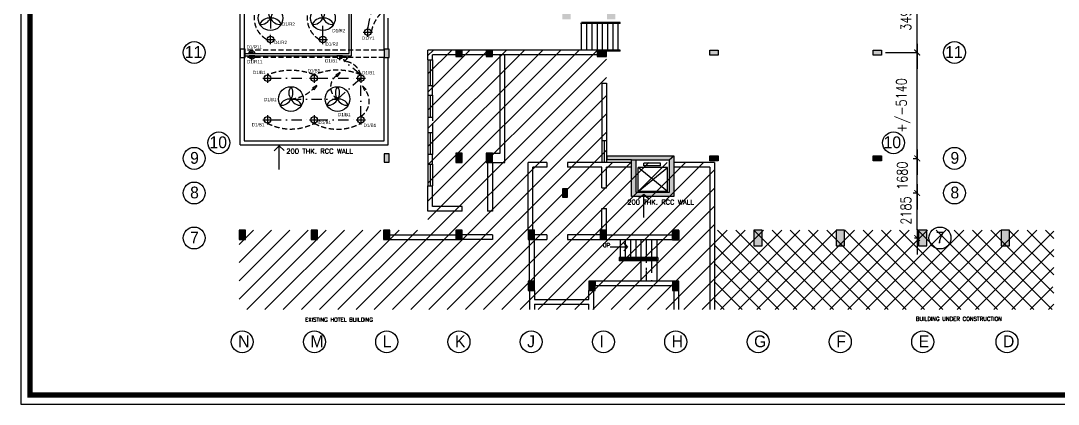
# Model space of a CAD drawing. Extents: x -8365922 to -3890057, y 2226679 to 4874943.
# Drawn here: x -3965747 to -3915413, y 2411121 to 2429740 of the extents above; entities that cross this region are included whole.
import ezdxf

# ---------------------------------------------------------------- set-up
doc = ezdxf.new("R2010")
doc.units = 0
doc.header["$LTSCALE"] = 1000
doc.header["$MEASUREMENT"] = 0
doc.header["$PDMODE"] = 34
doc.linetypes.add('DASHDOT', pattern=[1, 0.5, -0.25, 0, -0.25])
doc.linetypes.add('HIDDEN', pattern=[0.375, 0.25, -0.125])
doc.layers.get('0').update_dxf_attribs({"linetype": 'CONTINUOUS'})
doc.layers.get('DEFPOINTS').update_dxf_attribs({"linetype": 'CONTINUOUS'})
for name, color, linetype in [('A-ANNO-DIMS', 2, 'CONTINUOUS'), ('A-ANNO-NOTE', 2, 'CONTINUOUS'), ('A-FLOOR-HRAIL', 16, 'CONTINUOUS'), ('A-FLOOR-STRS', 2, 'CONTINUOUS'), ('A-GLAZ', 4, 'CONTINUOUS'), ('A-GLAZ-SILL', 1, 'CONTINUOUS'), ('A-HATCH', 252, 'CONTINUOUS'), ('A-WALL-FULL', 6, 'CONTINUOUS'), ('AR-SHADE-253', 253, 'CONTINUOUS'), ('BEAM', 3, 'HIDDEN'), ('CKT', 3, 'CONTINUOUS'), ('CON', 5, 'DASHDOT'), ('ELECT', 4, 'CONTINUOUS'), ('HATCH', 220, 'CONTINUOUS'), ('LIGHT', 4, 'CONTINUOUS'), ('LOOP', 6, 'HIDDEN'), ('POWER', 4, 'CONTINUOUS'), ('S-COLS', 2, 'CONTINUOUS'), ('S-WALL', 2, 'CONTINUOUS'), ('TITLE', 171, 'CONTINUOUS'), ('TITLE_LINE', 170, 'CONTINUOUS')]:
    doc.layers.add(name, color=color, linetype=linetype)
doc.styles.add('MTEXT', font='', dxfattribs={"height": 250})
doc.styles.add('ROMANS', font='ROMANS.SHX', dxfattribs={"width": 0.8})
doc.styles.add('SIMPLEX', font='SIMPLEX')
doc.styles.get('MTEXT').set_extended_font_data('Futura Lt BT')
doc.dimstyles.new('COPY_OF_DIM2001', dxfattribs={"dimscale": 100, "dimtxt": 5, "dimasz": 4, "dimexe": 0.25, "dimexo": 2, "dimgap": 3, "dimtad": 1, "dimdec": 0, "dimlfac": -1, "dimzin": 3, "dimtxsty": 'ROMANS', "dimblk1": 'DIMTICK', "dimblk2": 'DIMTICK', "dimsah": 1, "dimcen": 0, "dimdle": 0.125, "dimclrd": 1, "dimclre": 1, "dimaunit": 1, "dimazin": 3, "dimtfac": 1.333333, "dimtdec": 0, "dimtmove": 0, "dimatfit": 3, "dimtolj": 1, "dimtzin": 3})

# ---------------------------------------------------------------- blocks, each defined once
blk = doc.blocks.new('DIMTICK')
blk.add_line((-1.06, 0), (2, 0))
at = {"const_width": 0.125}
blk.add_lwpolyline([(-0.35, -0.35), (0.35, 0.35)], dxfattribs=at)
blk = doc.blocks.new('*D20')
at = {"layer": 'A-ANNO-DIMS', "color": 1}
for p, q in [((-3922389, 2421377), (-3922280, 2421377)), ((-3922255, 2419593), (-3922255, 2420977)), ((-3922389, 2419193), (-3922280, 2419193))]:
    blk.add_line(p, q, dxfattribs=at)
at = {"layer": 'DEFPOINTS', "color": 0}
for p in [(-3922255, 2421377), (-3922189, 2421377), (-3922189, 2419193)]:
    blk.add_point(p, dxfattribs=at)
at = {"layer": 'A-ANNO-DIMS', "color": 1, "xscale": 400, "yscale": 400, "zscale": 400}
for p, rotation in [((-3922255, 2421377), 90), ((-3922255, 2419193), 270)]:
    blk.add_blockref('DIMTICK', p, dxfattribs=dict(at, rotation=rotation))
at = {"layer": 'A-ANNO-DIMS', "color": 0, "insert": (-3922805, 2420524), "char_height": 500, "attachment_point": 5, "rotation": 90, "style": 'ROMANS'}
blk.add_mtext('\\A1;2185', dxfattribs=at)
blk = doc.blocks.new('*D21')
at = {"layer": 'A-ANNO-DIMS', "color": 1}
for p, q in [((-3922455, 2423057), (-3922280, 2423057)), ((-3922255, 2421777), (-3922255, 2422657)), ((-3922455, 2421377), (-3922280, 2421377))]:
    blk.add_line(p, q, dxfattribs=at)
at = {"layer": 'DEFPOINTS', "color": 0}
for p in [(-3922255, 2423057), (-3922255, 2423057), (-3922255, 2421377)]:
    blk.add_point(p, dxfattribs=at)
at = {"layer": 'A-ANNO-DIMS', "color": 1, "xscale": 400, "yscale": 400, "zscale": 400}
for p, rotation in [((-3922255, 2423057), 90), ((-3922255, 2421377), 270)]:
    blk.add_blockref('DIMTICK', p, dxfattribs=dict(at, rotation=rotation))
at = {"layer": 'A-ANNO-DIMS', "color": 0, "insert": (-3922980, 2422217), "char_height": 500, "attachment_point": 5, "rotation": 90, "style": 'ROMANS'}
blk.add_mtext('\\A1;1680', dxfattribs=at)
blk = doc.blocks.new('*D6')
at = {"layer": 'A-ANNO-DIMS', "color": 1}
for p, q in [((-3923787, 2428198), (-3922230, 2428198)), ((-3922255, 2423457), (-3922255, 2427798)), ((-3922455, 2423057), (-3922280, 2423057))]:
    blk.add_line(p, q, dxfattribs=at)
at = {"layer": 'DEFPOINTS', "color": 0}
for p in [(-3923987, 2428198), (-3922255, 2428198), (-3922255, 2423057)]:
    blk.add_point(p, dxfattribs=at)
at = {"layer": 'A-ANNO-DIMS', "color": 1, "xscale": 400, "yscale": 400, "zscale": 400}
for p, rotation in [((-3922255, 2428198), 90), ((-3922255, 2423057), 270)]:
    blk.add_blockref('DIMTICK', p, dxfattribs=dict(at, rotation=rotation))
at = {"layer": 'A-ANNO-DIMS', "color": 0, "insert": (-3922936, 2425628), "char_height": 500, "attachment_point": 5, "rotation": 90, "style": 'ROMANS'}
blk.add_mtext('\\A1;+/-5140', dxfattribs=at)
blk = doc.blocks.new('*D22')
at = {"layer": 'A-ANNO-DIMS', "color": 1}
for p, q in [((-3923787, 2431688), (-3922230, 2431688)), ((-3922255, 2428598), (-3922255, 2431288)), ((-3923787, 2428198), (-3922230, 2428198))]:
    blk.add_line(p, q, dxfattribs=at)
at = {"layer": 'DEFPOINTS', "color": 0}
for p in [(-3923987, 2431688), (-3922255, 2431688), (-3923987, 2428198)]:
    blk.add_point(p, dxfattribs=at)
at = {"layer": 'A-ANNO-DIMS', "color": 1, "xscale": 400, "yscale": 400, "zscale": 400}
for p, rotation in [((-3922255, 2431688), 90), ((-3922255, 2428198), 270)]:
    blk.add_blockref('DIMTICK', p, dxfattribs=dict(at, rotation=rotation))
at = {"layer": 'A-ANNO-DIMS', "color": 0, "insert": (-3922805, 2429943), "char_height": 500, "attachment_point": 5, "rotation": 90, "style": 'ROMANS'}
blk.add_mtext('\\A1;3490', dxfattribs=at)
blk = doc.blocks.new('FAN')
at = {"layer": 'LIGHT'}
blk.add_circle((0, 0), 600, dxfattribs=at)
for centre, start, end in [((410, 300), 143.8105, 216.1895), ((-410, 300), 323.8105, 36.1895), ((-55, -505), 83.8105, 156.1895), ((-465, 205), 263.8105, 336.1895), ((55, -505), 23.8105, 96.1895), ((465, 205), 203.8105, 276.1895)]:
    blk.add_arc(centre, 508, start, end, dxfattribs=at)
blk = doc.blocks.new('2X36')
at = {"layer": 'LIGHT'}
for p, q in [((-226, 0), (226, 0)), ((0, -226), (0, 226))]:
    blk.add_line(p, q, dxfattribs=at)
blk.add_circle((0, 0), 162, dxfattribs=at)
blk = doc.blocks.new('118')
at = {"layer": 'LIGHT'}
for p, q in [((-226, 0), (226, 0)), ((0, -226), (0, 226))]:
    blk.add_line(p, q, dxfattribs=at)
blk.add_circle((0, 0), 162, dxfattribs=at)
blk = doc.blocks.new('SW')
at = {"layer": 'LIGHT'}
for p, q in [((0, 100), (122, 264)), ((122, 264), (161, 149))]:
    blk.add_line(p, q, dxfattribs=at)
blk.add_circle((0, 50), 50, dxfattribs=at)
blk = doc.blocks.new('A')
at = {"layer": 'LOOP'}
for p, q in [((-217, 0), (27, 49)), ((-217, 0), (27, -49)), ((27, 49), (0, 0)), ((27, -49), (0, 0))]:
    blk.add_line(p, q, dxfattribs=at)
blk = doc.blocks.new('5')
at = {"layer": 'POWER'}
for p, q in [((-140, 0), (140, 0)), ((0, 202), (0, 0))]:
    blk.add_line(p, q, dxfattribs=at)
blk.add_arc((0, 0), 140, 0, 180, dxfattribs=at)
blk = doc.blocks.new('15')
at = {"layer": 'POWER'}
for p, q in [((-140, 0), (140, 0)), ((0, 202), (0, 0))]:
    blk.add_line(p, q, dxfattribs=at)
for radius in [140, 72]:
    blk.add_arc((0, 0), radius, 0, 180, dxfattribs=at)

msp = doc.modelspace()

# ---------------------------------------------------------------- hatches: boundary and pattern name
at = {"layer": 'AR-SHADE-253'}
h = msp.add_hatch(color=256, dxfattribs=at)
h.paths.add_polyline_path([(-3934064.2, 2423182), (-3936114.2, 2423182), (-3937297.1, 2423182), (-3937297.1, 2422982), (-3936114.2, 2422982), (-3935889.2, 2422982), (-3934289.2, 2422982)])
h.paths.add_polyline_path([(-3935889.2, 2422982), (-3936114.2, 2422982), (-3936114.2, 2421207), (-3935635.5, 2421207), (-3935522.5, 2421304), (-3935408.7, 2421207), (-3934064.2, 2421207), (-3934064.2, 2423182), (-3934289.2, 2422982), (-3934289.2, 2421407), (-3935889.2, 2421407)])
at = {"layer": 'HATCH'}
h = msp.add_hatch(color=256, dxfattribs=at)
h.paths.add_polyline_path([(-3923987.1, 2428313.4), (-3924387.1, 2428313.4), (-3924387.1, 2428063.4), (-3924291.9, 2428063.4), (-3923987.1, 2428063.4)])
h.paths.add_polyline_path([(-3931919.2, 2428313.4), (-3932319.2, 2428313.4), (-3932319.2, 2428063.4), (-3932224, 2428063.4), (-3931919.2, 2428063.4)])
h.paths.add_polyline_path([(-3936897.1, 2430063.4), (-3937297.1, 2430063.4), (-3937297.1, 2429813.4), (-3936992.3, 2429813.4), (-3936897.1, 2429813.4)])
h.paths.add_polyline_path([(-3939069.2, 2430063.4), (-3939469.2, 2430063.4), (-3939469.2, 2429813.4), (-3939164.4, 2429813.4), (-3939069.2, 2429813.4)])
h = msp.add_hatch(dxfattribs=at)
h.set_pattern_fill('ANSI31', color=256, scale=5000, style=0)
h.set_pattern_definition([(45, (57253, 229964), (-441.94174, 441.94174), [])])
edge = h.paths.add_edge_path()
edge.add_line((-3955155.2, 2419119.8), (-3955155.2, 2415719.5))
edge.add_line((-3955155.2, 2415719.5), (-3915626.5, 2415719.5))
edge.add_line((-3915626.5, 2415719.5), (-3915626.5, 2416769.5))
edge.add_line((-3915626.5, 2416769.5), (-3915732, 2416871))
edge.add_line((-3915732, 2416871), (-3915538.5, 2416976.5))
edge.add_line((-3915538.5, 2416976.5), (-3915626.5, 2417058.5))
edge.add_line((-3915626.5, 2417058.5), (-3915620.5, 2419577))
edge.add_line((-3915620.5, 2419577), (-3932089.2, 2419577))
edge.add_line((-3932089.2, 2419577), (-3932089.2, 2422858.4))
edge.add_line((-3932089.2, 2422858.4), (-3937325.8, 2422858.4))
edge.add_line((-3937325.8, 2422858.4), (-3937323, 2428313.4))
edge.add_line((-3937323, 2428313.4), (-3945991.4, 2428313.4))
edge.add_line((-3945991.4, 2428313.4), (-3945992, 2419577))
edge.add_line((-3945992, 2419577), (-3955155.2, 2419577))
h = msp.add_hatch(color=256, dxfattribs=at)
h.paths.add_polyline_path([(-3947867.4, 2428265.8), (-3947867.4, 2428361), (-3948117.4, 2428361), (-3948117.4, 2427961), (-3947867.4, 2427961)])
h.paths.add_polyline_path([(-3947867.4, 2423183), (-3947867.4, 2423278.2), (-3948117.4, 2423278.2), (-3948117.4, 2422878.2), (-3947867.4, 2422878.2)])
for points in [[(-3931919.2, 2423182), (-3932319.2, 2423182), (-3932319.2, 2422932), (-3932224, 2422932), (-3931919.2, 2422932)], [(-3923987.1, 2423182), (-3924387.1, 2423182), (-3924387.1, 2422932), (-3924291.9, 2422932), (-3923987.1, 2422932)], [(-3939219.2, 2421481.8), (-3939219.2, 2421577), (-3939469.2, 2421577), (-3939469.2, 2421177), (-3939219.2, 2421177)]]:
    msp.add_hatch(color=256, dxfattribs=at).paths.add_polyline_path(points)
h = msp.add_hatch(dxfattribs=at)
h.set_pattern_fill('ANSI31', color=256, scale=5000, angle=90, style=0)
h.set_pattern_definition([(135, (57253, 229964), (-441.94174, -441.94174), [])])
h.paths.add_polyline_path([(-3932089.2, 2419577), (-3915620.5, 2419577), (-3915626.5, 2415719.5), (-3932089.2, 2415719.5)])

# ---------------------------------------------------------------- linework, layer by layer
at = {"layer": 'A-ANNO-NOTE'}
for points in [[(-3953203.5, 2422512.5), (-3953203.5, 2422512.5), (-3953203.5, 2423670.5), (-3952969.5, 2423436), (-3953203.5, 2423670.5), (-3953451.5, 2423422.5)], [(-3935522.5, 2420181), (-3935522.5, 2420181), (-3935522.5, 2421304), (-3935288.5, 2421104.5), (-3935522.5, 2421304), (-3935770.5, 2421091)], [(-3936304.7, 2418754.8), (-3936472.6, 2418945), (-3936304.7, 2418754.8), (-3936483.8, 2418575.8), (-3936304.7, 2418754.8), (-3937155.4, 2418754.8)]]:
    msp.add_lwpolyline(points, dxfattribs=at)
for centre in [(-3957332.8, 2428198.4), (-3920446, 2428198.4), (-3956137, 2423814.5), (-3923406.5, 2423814.5), (-3957332.8, 2423057), (-3920446, 2423057), (-3957332.8, 2421377), (-3920446, 2421377), (-3957332.8, 2419193.4), (-3921151, 2419193.4), (-3955002.8, 2414150.4), (-3951497.6, 2414150.4), (-3947992.4, 2414150.4), (-3944487.2, 2414150.4), (-3940982, 2414150.4), (-3937476.8, 2414150.4), (-3933971.6, 2414150.4), (-3929971.6, 2414150.4), (-3925987.1, 2414150.4), (-3921987.1, 2414150.4), (-3917898.7, 2414150.4)]:
    msp.add_circle(centre, 532.7, dxfattribs=at)
at = {"layer": 'A-FLOOR-HRAIL'}
for p, q in [((-3936661.9, 2429650.3), (-3938535.6, 2429650.3)), ((-3936661.9, 2429600.3), (-3936661.9, 2429650.3)), ((-3936661.9, 2429600.3), (-3938585.6, 2429600.3)), ((-3936661.9, 2428313.4), (-3937323, 2428313.4)), ((-3936661.9, 2428263.4), (-3937323, 2428263.4)), ((-3936661.9, 2428263.4), (-3936661.9, 2428313.4)), ((-3936722.1, 2418243.5), (-3936722.1, 2418091.1)), ((-3934842.5, 2418243.5), (-3936722.1, 2418243.5)), ((-3934842.5, 2418091.1), (-3936722.1, 2418091.1)), ((-3934892.5, 2418193.5), (-3936672.1, 2418193.5)), ((-3936672.1, 2418193.5), (-3936672.1, 2418141.1)), ((-3934892.5, 2418141.1), (-3936672.1, 2418141.1)), ((-3934892.5, 2418193.5), (-3934892.5, 2418141.1)), ((-3934842.5, 2418243.5), (-3934842.5, 2418091.1))]:
    msp.add_line(p, q, dxfattribs=at)
at = {"layer": 'A-FLOOR-STRS'}
for p, q in [((-3938534.8, 2428313.4), (-3938534.8, 2429600.3)), ((-3938280.8, 2428313.4), (-3938280.8, 2429600.3)), ((-3938026.8, 2428313.4), (-3938026.8, 2429600.3)), ((-3937772.8, 2428313.4), (-3937772.8, 2429600.3)), ((-3937518.8, 2428313.4), (-3937518.8, 2429600.3)), ((-3937264.8, 2428313.4), (-3937264.8, 2429600.3)), ((-3937010.8, 2428313.4), (-3937010.8, 2429600.3)), ((-3936756.8, 2428313.4), (-3936756.8, 2429600.3)), ((-3935795, 2421448.6), (-3935795, 2422622.4)), ((-3934374.8, 2422622.4), (-3935795, 2422622.4)), ((-3934374.8, 2421448.6), (-3935795, 2422622.4)), ((-3935795, 2421448.6), (-3934374.8, 2422622.4)), ((-3934701.2, 2422825.6), (-3935515.6, 2422825.6)), ((-3935515.6, 2422698.6), (-3935515.6, 2422825.6)), ((-3934701.2, 2422698.6), (-3935515.6, 2422698.6)), ((-3934701.2, 2422698.6), (-3934701.2, 2422825.6)), ((-3934374.8, 2421448.6), (-3934374.8, 2422622.4)), ((-3934374.8, 2421448.6), (-3935795, 2421448.6)), ((-3936671.3, 2419119.8), (-3936671.3, 2418243.5)), ((-3936417.3, 2419119.8), (-3936417.3, 2418243.5)), ((-3936163.3, 2419119.8), (-3936163.3, 2418243.5)), ((-3935909.3, 2419119.8), (-3935909.3, 2418243.5)), ((-3935655.3, 2419119.8), (-3935655.3, 2418243.5)), ((-3935401.3, 2419119.8), (-3935401.3, 2418243.5)), ((-3935147.3, 2419119.8), (-3935147.3, 2418243.5)), ((-3934893.3, 2419119.8), (-3934893.3, 2418243.5)), ((-3935655.3, 2418091.1), (-3935655.3, 2417092.8)), ((-3935401.3, 2418091.1), (-3935401.3, 2417979.8)), ((-3935147.3, 2418091.1), (-3935147.3, 2417498.9)), ((-3934893.3, 2418091.1), (-3934893.3, 2417092.8)), ((-3935401.3, 2417747.3), (-3935401.3, 2417623.6)), ((-3935401.3, 2417600.6), (-3935401.3, 2417092.8)), ((-3935147.3, 2417144.4), (-3935147.3, 2417092.8))]:
    msp.add_line(p, q, dxfattribs=at)
at = {"layer": 'A-GLAZ'}
for p, q in [((-3945884.8, 2427847.1), (-3945884.8, 2426578.3)), ((-3945884.8, 2426121.1), (-3945884.8, 2425054.3)), ((-3945884.8, 2424308.4), (-3945884.8, 2423241.6)), ((-3937446.4, 2423925.2), (-3937446.4, 2422858.4)), ((-3945884.8, 2422784.4), (-3945884.8, 2421717.6))]:
    msp.add_line(p, q, dxfattribs=at)
at = {"layer": 'A-GLAZ-SILL'}
for p, q in [((-3945992.8, 2427847.1), (-3945992.8, 2426578.3)), ((-3945764.2, 2427847.1), (-3945764.2, 2426578.3)), ((-3945992.8, 2426121.1), (-3945992.8, 2425054.3)), ((-3945764.2, 2426121.1), (-3945764.2, 2425054.3)), ((-3945992.8, 2424308.4), (-3945992.8, 2423241.6)), ((-3945764.2, 2424308.4), (-3945764.2, 2423241.6)), ((-3937554.4, 2423925.2), (-3937554.4, 2422858.4)), ((-3937325.8, 2423925.2), (-3937325.8, 2422858.4)), ((-3945992.8, 2422784.4), (-3945992.8, 2421717.6)), ((-3945764.2, 2422784.4), (-3945764.2, 2421717.6))]:
    msp.add_line(p, q, dxfattribs=at)
at = {"layer": 'A-HATCH'}
for points in [[(-3944337.4, 2428008.6), (-3944337.4, 2428313.4), (-3944639.6, 2428313.4), (-3944639.6, 2428008.6)], [(-3942864.4, 2428008.6), (-3942864.4, 2428313.4), (-3943166.6, 2428313.4), (-3943166.6, 2428008.6)], [(-3937323, 2428008.6), (-3937323, 2428313.4), (-3937780.2, 2428313.4), (-3937780.2, 2428008.6)], [(-3944334.8, 2423306.8), (-3944639.6, 2423306.8), (-3944639.6, 2422849.6), (-3944334.8, 2422849.6)], [(-3942864.4, 2423306.8), (-3943169.2, 2423306.8), (-3943169.2, 2422849.6), (-3942864.4, 2422849.6)], [(-3955155.2, 2419119.8), (-3954850.4, 2419119.8), (-3954850.4, 2419577), (-3955155.2, 2419577)], [(-3951650, 2419119.8), (-3951345.2, 2419119.8), (-3951345.2, 2419577), (-3951650, 2419577)], [(-3948144.8, 2419119.8), (-3947840, 2419119.8), (-3947840, 2419577), (-3948144.8, 2419577)], [(-3948144.8, 2419119.8), (-3947840, 2419119.8), (-3947840, 2419577), (-3948144.8, 2419577)], [(-3944639.6, 2419119.8), (-3944334.8, 2419119.8), (-3944334.8, 2419577), (-3944639.6, 2419577)], [(-3944639.6, 2419119.8), (-3944334.8, 2419119.8), (-3944334.8, 2419577), (-3944639.6, 2419577)], [(-3941134.4, 2419119.8), (-3940829.6, 2419119.8), (-3940829.6, 2419577), (-3941134.4, 2419577)], [(-3941134.4, 2419119.8), (-3940829.6, 2419119.8), (-3940829.6, 2419577), (-3941134.4, 2419577)], [(-3937629.2, 2419119.8), (-3937324.4, 2419119.8), (-3937324.4, 2419577), (-3937629.2, 2419577)], [(-3934124, 2419119.8), (-3933819.2, 2419119.8), (-3933819.2, 2419577), (-3934124, 2419577)], [(-3934124, 2419119.8), (-3933819.2, 2419119.8), (-3933819.2, 2419577), (-3934124, 2419577)], [(-3930174, 2418809.8), (-3929769.2, 2418809.8), (-3929769.2, 2419577), (-3930174, 2419577)], [(-3926189.5, 2418809.8), (-3925784.7, 2418809.8), (-3925784.7, 2419577), (-3926189.5, 2419577)], [(-3922189.5, 2418809.8), (-3921784.7, 2418809.8), (-3921784.7, 2419577), (-3922189.5, 2419577)], [(-3918189.5, 2418809.8), (-3917784.7, 2418809.8), (-3917784.7, 2419577), (-3918189.5, 2419577)], [(-3934124, 2419550.2), (-3933819.2, 2419550.2), (-3933819.2, 2419093), (-3934124, 2419093)], [(-3941134.4, 2416635.6), (-3940829.6, 2416635.6), (-3940829.6, 2417092.8), (-3941134.4, 2417092.8)], [(-3938178.8, 2416635.6), (-3937874, 2416635.6), (-3937874, 2417092.8), (-3938178.8, 2417092.8)], [(-3934124, 2416635.6), (-3933819.2, 2416635.6), (-3933819.2, 2417092.8), (-3934124, 2417092.8)]]:
    msp.add_lwpolyline(points, close=True, dxfattribs=at)
for points in [[(-3944337.4, 2428313.4), (-3944337.4, 2428008.6), (-3944639.6, 2428313.4), (-3944639.6, 2428008.6)], [(-3942864.4, 2428313.4), (-3942864.4, 2428008.6), (-3943166.6, 2428313.4), (-3943166.6, 2428008.6)], [(-3937323, 2428313.4), (-3937323, 2428008.6), (-3937780.2, 2428313.4), (-3937780.2, 2428008.6)], [(-3944639.6, 2423306.8), (-3944334.8, 2423306.8), (-3944639.6, 2422849.6), (-3944334.8, 2422849.6)], [(-3943169.2, 2423306.8), (-3942864.4, 2423306.8), (-3943169.2, 2422849.6), (-3942864.4, 2422849.6)], [(-3954850.4, 2419119.8), (-3955155.2, 2419119.8), (-3954850.4, 2419577), (-3955155.2, 2419577)], [(-3951345.2, 2419119.8), (-3951650, 2419119.8), (-3951345.2, 2419577), (-3951650, 2419577)], [(-3947840, 2419119.8), (-3948144.8, 2419119.8), (-3947840, 2419577), (-3948144.8, 2419577)], [(-3947840, 2419119.8), (-3948144.8, 2419119.8), (-3947840, 2419577), (-3948144.8, 2419577)], [(-3944334.8, 2419119.8), (-3944639.6, 2419119.8), (-3944334.8, 2419577), (-3944639.6, 2419577)], [(-3944334.8, 2419119.8), (-3944639.6, 2419119.8), (-3944334.8, 2419577), (-3944639.6, 2419577)], [(-3940829.6, 2419119.8), (-3941134.4, 2419119.8), (-3940829.6, 2419577), (-3941134.4, 2419577)], [(-3940829.6, 2419119.8), (-3941134.4, 2419119.8), (-3940829.6, 2419577), (-3941134.4, 2419577)], [(-3937324.4, 2419119.8), (-3937629.2, 2419119.8), (-3937324.4, 2419577), (-3937629.2, 2419577)], [(-3933819.2, 2419119.8), (-3934124, 2419119.8), (-3933819.2, 2419577), (-3934124, 2419577)], [(-3933819.2, 2419119.8), (-3934124, 2419119.8), (-3933819.2, 2419577), (-3934124, 2419577)], [(-3929769.2, 2418809.8), (-3930174, 2418809.8), (-3929769.2, 2419577), (-3930174, 2419577)], [(-3925784.7, 2418809.8), (-3926189.5, 2418809.8), (-3925784.7, 2419577), (-3926189.5, 2419577)], [(-3921784.7, 2418809.8), (-3922189.5, 2418809.8), (-3921784.7, 2419577), (-3922189.5, 2419577)], [(-3917784.7, 2418809.8), (-3918189.5, 2418809.8), (-3917784.7, 2419577), (-3918189.5, 2419577)], [(-3933819.2, 2419550.2), (-3934124, 2419550.2), (-3933819.2, 2419093), (-3934124, 2419093)], [(-3940829.6, 2416635.6), (-3941134.4, 2416635.6), (-3940829.6, 2417092.8), (-3941134.4, 2417092.8)], [(-3937874, 2416635.6), (-3938178.8, 2416635.6), (-3937874, 2417092.8), (-3938178.8, 2417092.8)], [(-3933819.2, 2416635.6), (-3934124, 2416635.6), (-3933819.2, 2417092.8), (-3934124, 2417092.8)]]:
    msp.add_solid(points, dxfattribs=at)
at = {"layer": 'A-WALL-FULL'}
for p, q in [((-3949814.7, 2428144.5), (-3949814.7, 2431419.5)), ((-3949699.7, 2428029.5), (-3949699.7, 2431634.5)), ((-3954875.3, 2428144.5), (-3949814.7, 2428144.5)), ((-3945991.4, 2427847.1), (-3945991.4, 2428313.4)), ((-3944639.6, 2428313.4), (-3945991.4, 2428313.4)), ((-3943166.6, 2428313.4), (-3944337.4, 2428313.4)), ((-3937780.2, 2428313.4), (-3942864.4, 2428313.4)), ((-3954875.3, 2428029.5), (-3949699.7, 2428029.5)), ((-3945991.4, 2427847.1), (-3945762.8, 2427847.1)), ((-3945762.8, 2427847.1), (-3945762.8, 2428083.4)), ((-3944639.6, 2428083.4), (-3945762.8, 2428083.4)), ((-3943166.6, 2428083.4), (-3944337.4, 2428083.4)), ((-3937780.2, 2428083.4), (-3942864.4, 2428083.4)), ((-3942489.6, 2423306.8), (-3942489.6, 2428083.4)), ((-3942259.6, 2422849.6), (-3942259.6, 2428083.4)), ((-3937551.6, 2426708.2), (-3937551.6, 2423925.2)), ((-3937551.6, 2426708.2), (-3937323, 2426708.2)), ((-3937323, 2426708.2), (-3937323, 2423925.2)), ((-3945991.4, 2425054.3), (-3945761.4, 2425054.3)), ((-3945991.4, 2425054.3), (-3945991.4, 2424308.4)), ((-3945762.8, 2425054.3), (-3945762.8, 2424881.4)), ((-3945762.8, 2424766.4), (-3945762.8, 2424308.4)), ((-3945991.4, 2424308.4), (-3945762.8, 2424308.4)), ((-3937551.6, 2423925.2), (-3937323, 2423925.2)), ((-3942864.4, 2423306.8), (-3942489.6, 2423306.8)), ((-3943094.4, 2422849.6), (-3943094.4, 2420499)), ((-3942864.4, 2422849.6), (-3942864.4, 2420499)), ((-3942864.4, 2422849.6), (-3942259.6, 2422849.6)), ((-3940228.3, 2422858.4), (-3941134.4, 2422858.4)), ((-3941134.4, 2419577), (-3941134.4, 2422858.4)), ((-3940228.3, 2422628.4), (-3940904.4, 2422628.4)), ((-3940904.4, 2419577), (-3940904.4, 2422628.4)), ((-3940228.3, 2422858.4), (-3940228.3, 2422628.4)), ((-3936114.2, 2422858.4), (-3939228.3, 2422858.4)), ((-3939228.3, 2422858.4), (-3939228.3, 2422628.4)), ((-3937554.4, 2422628.4), (-3939228.3, 2422628.4)), ((-3937554.4, 2421631.7), (-3937554.4, 2422628.4)), ((-3936114.2, 2422628.4), (-3937324.4, 2422628.4)), ((-3937324.4, 2421631.7), (-3937324.4, 2422628.4)), ((-3932089.2, 2422858.4), (-3934064.2, 2422858.4)), ((-3932319.2, 2422628.4), (-3934064.2, 2422628.4)), ((-3932319.2, 2422628.4), (-3932319.2, 2415719.5)), ((-3932089.2, 2422858.4), (-3932089.2, 2415719.5)), ((-3945991.4, 2420499), (-3945991.4, 2421717.6)), ((-3945991.4, 2421717.6), (-3945761.4, 2421717.6)), ((-3945762.8, 2420727.6), (-3945762.8, 2421717.6)), ((-3937554.4, 2421631.7), (-3937324.4, 2421631.7)), ((-3944334.8, 2420727.6), (-3945762.8, 2420727.6)), ((-3944334.8, 2420499), (-3944334.8, 2420727.6)), ((-3937554.4, 2419577), (-3937554.4, 2420631.7)), ((-3937554.4, 2420631.7), (-3937324.4, 2420631.7)), ((-3937324.4, 2419577), (-3937324.4, 2420631.7)), ((-3944334.8, 2420499), (-3945991.4, 2420499)), ((-3942864.4, 2420499), (-3943094.4, 2420499)), ((-3940829.6, 2419577), (-3940829.6, 2419591.7)), ((-3947840, 2419348.4), (-3944639.6, 2419348.4)), ((-3947840, 2419119.8), (-3944639.6, 2419119.8)), ((-3942864.4, 2419348.4), (-3944334.8, 2419348.4)), ((-3942864.4, 2419119.8), (-3944334.8, 2419119.8)), ((-3942864.4, 2419348.4), (-3942864.4, 2419119.8)), ((-3941059.6, 2417092.8), (-3941059.6, 2419119.8)), ((-3940228.3, 2419348.4), (-3940829.6, 2419348.4)), ((-3940829.6, 2419119.8), (-3940228.3, 2419119.8)), ((-3940829.6, 2417092.8), (-3940829.6, 2419119.8)), ((-3940228.3, 2419348.4), (-3940228.3, 2419119.8)), ((-3937629.2, 2419348.4), (-3939228.3, 2419348.4)), ((-3939228.3, 2419348.4), (-3939228.3, 2419119.8)), ((-3939228.3, 2419119.8), (-3937629.2, 2419119.8)), ((-3937324.4, 2419348.4), (-3934124, 2419348.4)), ((-3937324.4, 2419119.8), (-3934124, 2419119.8)), ((-3934124, 2417092.8), (-3937874, 2417092.8)), ((-3937874, 2417092.8), (-3937874, 2416864.2)), ((-3941059.6, 2416635.6), (-3941059.6, 2415719.5)), ((-3940829.6, 2416635.6), (-3940829.6, 2416209.8)), ((-3938178.8, 2416209.8), (-3938178.8, 2416635.6)), ((-3937948.8, 2415719.5), (-3937948.8, 2416635.6)), ((-3934124, 2416864.2), (-3937874, 2416864.2)), ((-3934049.2, 2415719.5), (-3934049.2, 2416635.6)), ((-3933819.2, 2415719.5), (-3933819.2, 2416635.6)), ((-3940829.6, 2416209.8), (-3938178.8, 2416209.8)), ((-3940829.6, 2415979.8), (-3940829.6, 2415719.5)), ((-3940829.6, 2415979.8), (-3938178.8, 2415979.8)), ((-3938178.8, 2415719.5), (-3938178.8, 2415979.8))]:
    msp.add_line(p, q, dxfattribs=at)
for points in [[(-3945764.2, 2426121.1), (-3945764.2, 2426578.3), (-3945992.8, 2426578.3), (-3945992.8, 2426121.1), (-3945764.2, 2426121.1)], [(-3945764.2, 2422784.4), (-3945764.2, 2423241.6), (-3945992.8, 2423241.6), (-3945992.8, 2422784.4), (-3945764.2, 2422784.4)]]:
    msp.add_lwpolyline(points, dxfattribs=at)
at = {"layer": 'AR-SHADE-253'}
for p, q in [((-3934289.2, 2422982), (-3934064.2, 2423182)), ((-3936114.2, 2422982), (-3935889.2, 2422982))]:
    msp.add_line(p, q, dxfattribs=at)
at = {"layer": 'BEAM'}
for p, q in [((-3948117.4, 2428311), (-3954902.8, 2428311)), ((-3948117.4, 2427961), (-3954902.8, 2427961))]:
    msp.add_line(p, q, dxfattribs=at)
at = {"layer": 'CON'}
for p, q in [((-3948908.6, 2429349.7), (-3948657.8, 2430650.9)), ((-3953630.8, 2429865.2), (-3953630.8, 2428991.6)), ((-3951086.7, 2428991.6), (-3951086.7, 2429865.2)), ((-3949248.3, 2427111.8), (-3950035, 2427765.2)), ((-3953609.4, 2426949.3), (-3951672.6, 2426949.3)), ((-3951347.6, 2426949.3), (-3949410.8, 2426949.3)), ((-3950379.2, 2425937.7), (-3949248.3, 2426949.3)), ((-3949248.3, 2425088.6), (-3949248.3, 2426786.8)), ((-3952641, 2425937.7), (-3950379.2, 2425937.7)), ((-3953609.4, 2424926.1), (-3951672.6, 2424926.1)), ((-3951347.6, 2424926.1), (-3949410.8, 2424926.1))]:
    msp.add_line(p, q, dxfattribs=at)
at = {"layer": 'HATCH'}
msp.add_line((-3932089.2, 2419577), (-3932089.2, 2415719.5), dxfattribs=at)
at = {"layer": 'LOOP'}
for centre, radius, start, end in [((-3953258.5, 2429865.2), 1166, 117.29626, 242.70374), ((-3950662.8, 2429865.2), 1190.6, 119.5106, 240.4894), ((-3946925.5, 2428829), 1855.5, 79.082, 168.87002), ((-3950098.4, 2426888.5), 879, 14.72142, 85.86186), ((-3952641, 2424262), 3066, 68.35549, 111.64451), ((-3950379.2, 2424426.1), 2914.2, 67.16555, 112.83445), ((-3950044.6, 2426519.3), 670.9, 123.60928, 240.09037), ((-3952825.1, 2427774.6), 1846.1, 275.72552, 313.83682), ((-3949730.2, 2425834.1), 887.7, 302.87898, 39.2255), ((-3952641, 2426902.8), 2419.7, 242.13648, 297.86352), ((-3950379.2, 2426832.2), 2357.6, 241.33477, 298.66523)]:
    msp.add_arc(centre, radius, start, end, dxfattribs=at)
at = {"layer": 'S-COLS'}
for points in [[(-3954852.8, 2428265.8), (-3954852.8, 2428361), (-3955102.8, 2428361), (-3955102.8, 2427961), (-3954852.8, 2427961)], [(-3947867.4, 2428265.8), (-3947867.4, 2428361), (-3948117.4, 2428361), (-3948117.4, 2427961), (-3947867.4, 2427961)], [(-3932224, 2428063.4), (-3932319.2, 2428063.4), (-3932319.2, 2428313.4), (-3931919.2, 2428313.4), (-3931919.2, 2428063.4)], [(-3924291.9, 2428063.4), (-3924387.1, 2428063.4), (-3924387.1, 2428313.4), (-3923987.1, 2428313.4), (-3923987.1, 2428063.4)], [(-3947867.4, 2423183), (-3947867.4, 2423278.2), (-3948117.4, 2423278.2), (-3948117.4, 2422878.2), (-3947867.4, 2422878.2)], [(-3932224, 2422932), (-3932319.2, 2422932), (-3932319.2, 2423182), (-3931919.2, 2423182), (-3931919.2, 2422932)], [(-3924291.9, 2422932), (-3924387.1, 2422932), (-3924387.1, 2423182), (-3923987.1, 2423182), (-3923987.1, 2422932)], [(-3939219.2, 2421481.8), (-3939219.2, 2421577), (-3939469.2, 2421577), (-3939469.2, 2421177), (-3939219.2, 2421177)]]:
    msp.add_lwpolyline(points, close=True, dxfattribs=at)
for points in [[(-3936114.2, 2422982), (-3937297.1, 2422982), (-3937297.1, 2423182), (-3936114.2, 2423182)], [(-3936114.2, 2423182), (-3934064.2, 2423182), (-3934064.2, 2421207), (-3936114.2, 2421207), (-3936114.2, 2422982)], [(-3935889.2, 2421407), (-3935889.2, 2422982), (-3934289.2, 2422982), (-3934289.2, 2421407), (-3935889.2, 2421407)]]:
    msp.add_lwpolyline(points, dxfattribs=at)
at = {"layer": 'S-WALL'}
for p, q in [((-3955102.8, 2423714.5), (-3955102.8, 2456743.4)), ((-3954902.8, 2456543.4), (-3954902.8, 2423914.5)), ((-3948117.4, 2428361), (-3948117.4, 2430063.4)), ((-3947917.4, 2428361), (-3947917.4, 2429863.4)), ((-3948117.4, 2423914.5), (-3948117.4, 2427961)), ((-3947917.4, 2423714.5), (-3947917.4, 2427961)), ((-3955102.8, 2423714.5), (-3947917.4, 2423714.5)), ((-3954902.8, 2423914.5), (-3948117.4, 2423914.5))]:
    msp.add_line(p, q, dxfattribs=at)
at = {"layer": 'TITLE', "const_width": 270}
msp.add_lwpolyline([(-3965296.5, 2411570.5), (-3890506.5, 2411570.5), (-3890506.5, 2464130.5), (-3965296.5, 2464130.5)], close=True, dxfattribs=at)
at = {"layer": 'TITLE_LINE'}
msp.add_lwpolyline([(-3965746.5, 2411120.5), (-3890056.5, 2411120.5), (-3890056.5, 2464580.5), (-3965746.5, 2464580.5)], close=True, dxfattribs=at)

# ---------------------------------------------------------------- block references
at = {"layer": 'ELECT', "xscale": -1}
msp.add_blockref('15', (-3954529, 2428144.5), dxfattribs=at)
at = {"layer": 'ELECT', "rotation": 180}
for name, p in [('15', (-3954529, 2428029.5)), ('5', (-3950272.5, 2428029.5))]:
    msp.add_blockref(name, p, dxfattribs=at)
at = {"layer": 'LIGHT'}
for name, p in [('FAN', (-3953630.8, 2429865.2)), ('FAN', (-3951086.7, 2429865.2)), ('118', (-3948908.6, 2429187.2)), ('2X36', (-3953630.8, 2428829.1)), ('2X36', (-3951086.7, 2428829.1)), ('FAN', (-3952641, 2425937.7)), ('FAN', (-3950379.2, 2425937.7))]:
    msp.add_blockref(name, p, dxfattribs=at)
for name, p, rotation in [('SW', (-3949913, 2428029.5), 180), ('2X36', (-3953771.9, 2426949.3), 270), ('2X36', (-3951510.1, 2426949.3), 270), ('2X36', (-3949248.3, 2426949.3), 270), ('2X36', (-3953771.9, 2424926.1), 270), ('2X36', (-3951510.1, 2424926.1), 270), ('2X36', (-3949248.3, 2424926.1), 270)]:
    msp.add_blockref(name, p, dxfattribs=dict(at, rotation=rotation))
at = {"layer": 'LOOP'}
for p, rotation in [((-3950416, 2427078), 220.527280623094), ((-3951546.5, 2426443), 222.0112221126318), ((-3949042.5, 2426395.5), 304.8320990293449)]:
    msp.add_blockref('A', p, dxfattribs=dict(at, rotation=rotation))

# ---------------------------------------------------------------- texts
at = {"layer": 'A-ANNO-NOTE'}
for s, height, style, p in [('11', 571.57, 'MTEXT', (-3957786, 2427937.2)), ('11', 571.57, 'MTEXT', (-3920899.2, 2427937.2)), ('10', 571.57, 'MTEXT', (-3956590.2, 2423553.3)), ('10', 571.57, 'MTEXT', (-3923888.4, 2423553.3)), ('9', 571.6, 'MTEXT', (-3957530.2, 2422795.8)), ('200 THK. RCC WALL', 238.545, 'SIMPLEX', (-3952860.5, 2423286.8)), ('9', 571.6, 'MTEXT', (-3920643.4, 2422795.8)), ('8', 571.6, 'MTEXT', (-3957530.2, 2421115.8)), ('8', 571.6, 'MTEXT', (-3920643.4, 2421115.8)), ('200 THK. RCC WALL', 238.545, 'SIMPLEX', (-3936319.6, 2420814.3)), ('7', 571.6, 'MTEXT', (-3957530.2, 2418932.2)), ('7', 571.6, 'MTEXT', (-3921348.4, 2418932.2)), ('UP', 190.84, 'SIMPLEX', (-3937502.4, 2418744.8)), ('EXISTING HOTEL BUILDING', 190.836, 'SIMPLEX', (-3951951.2, 2415133.3)), ('BUILDING UNDER CONSTRUCTION', 190.836, 'SIMPLEX', (-3922316.7, 2415170.8)), ('N', 571.6, 'MTEXT', (-3955200.2, 2413889.2)), ('M', 571.6, 'MTEXT', (-3951695, 2413889.2)), ('L', 571.6, 'MTEXT', (-3948189.8, 2413889.2)), ('K', 571.6, 'MTEXT', (-3944684.6, 2413889.2)), ('J', 571.6, 'MTEXT', (-3941179.4, 2413889.2)), ('I', 571.6, 'MTEXT', (-3937674.2, 2413889.2)), ('H', 571.6, 'MTEXT', (-3934169, 2413889.2)), ('G', 571.6, 'MTEXT', (-3930169, 2413889.2)), ('F', 571.6, 'MTEXT', (-3926184.5, 2413889.2)), ('E', 571.6, 'MTEXT', (-3922184.5, 2413889.2)), ('D', 571.6, 'MTEXT', (-3918096.2, 2413889.2))]:
    msp.add_text(s, height=height, dxfattribs=dict(at, style=style)).set_placement(p)
at = {"layer": 'CKT'}
for s, p in [('D1/R2', (-3953076.5, 2429497.8)), ('D1/R2', (-3950630, 2429182.3)), ('D1/R2', (-3953453, 2428606.8)), ('D1/R2', (-3950964, 2428526.3)), ('D1/Y1', (-3949192, 2428814.3)), ('D1/R11', (-3954791, 2428386.3)), ('D1/R11', (-3954769, 2427673.3)), ('D1/B1', (-3950983, 2427712.8)), ('D1/B1', (-3954479.5, 2427148.8)), ('D1/B1', (-3951834.5, 2427235.8)), ('D1/B1', (-3949183.5, 2427136.8)), ('D1/B1', (-3953948, 2425834.3)), ('D1/B1', (-3950355, 2425105.8)), ('D1/B1', (-3954540, 2424610.8)), ('D1/B1', (-3951305, 2424720.8)), ('D1/B1', (-3949116, 2424583.3))]:
    msp.add_text(s, height=160, dxfattribs=at).set_placement(p)

# ---------------------------------------------------------------- dimensions: what is measured, and where the dimension line sits
at = {"layer": 'A-ANNO-DIMS'}
for base, p1, p2, picture, middle in [((-3922255.1, 2431688.4), (-3923987.1, 2428198.4), (-3923987.1, 2431688.4), '*D22', (-3922805.1, 2429943.4)), ((-3922255.1, 2423057), (-3922255.1, 2421377), (-3922255.1, 2423057), '*D21', (-3922980.1, 2422217))]:
    dim = msp.add_linear_dim(base=base, p1=p1, p2=p2, angle=90, dimstyle='COPY_OF_DIM2001', dxfattribs=at)
    dim.commit()
    dim.dimension.update_dxf_attribs({"geometry": picture, "text_midpoint": middle})
dim = msp.add_linear_dim(base=(-3922255.1, 2428198.4), p1=(-3922255.1, 2423057), p2=(-3923987.1, 2428198.4), angle=90, text='+/-5140', dimstyle='COPY_OF_DIM2001', dxfattribs=at)
dim.commit()
dim.dimension.update_dxf_attribs({"geometry": '*D6', "text_midpoint": (-3922936.1, 2425627.7)})
dim = msp.add_linear_dim(base=(-3922255.1, 2421377), p1=(-3922189.5, 2419193.4), p2=(-3922189.5, 2421377), angle=90, text='2185', dimstyle='COPY_OF_DIM2001', dxfattribs=at)
dim.commit()
dim.dimension.update_dxf_attribs({"geometry": '*D20', "text_midpoint": (-3922805.1, 2420524.2), "dimtype": 160})

doc.saveas('drawing.dxf')
